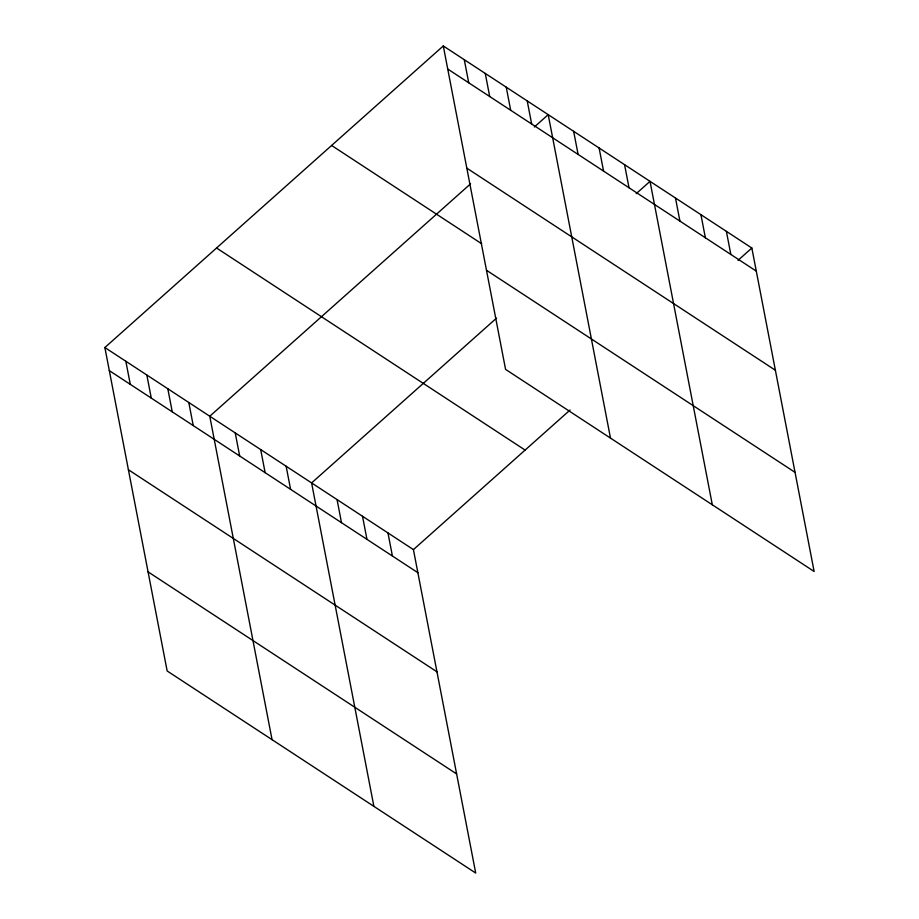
<?xml version="1.0" encoding="UTF-8"?>
<svg xmlns="http://www.w3.org/2000/svg" width="919" height="919" viewBox="0 0 919 919"><rect width="100%" height="100%" fill="white"/><g stroke="black" fill="none" stroke-linecap="round" stroke-linejoin="round"><path stroke-width="1.38" d="M104.869 347.531L413.424 549.608L475.709 873.05L167.155 670.973L104.869 347.531L443.291 45.95L751.845 248.027L814.131 571.469L505.576 369.392L443.291 45.95M470.551 183.846L209.773 416.238L272.058 739.68M534.376 126.983L548.206 114.657L610.492 438.099M496.501 318.146L311.598 482.923L373.884 806.365M636.201 193.668L650.02 181.342L712.305 504.784M413.424 549.608L570.079 410M738.026 260.353L751.845 248.027M447.737 69.04L756.291 271.116M466.829 168.166L775.383 370.242M331.61 145.466L481.648 243.73M486.496 270.278L795.05 472.355M216.551 248.004L525.105 450.08M109.315 370.621L417.869 572.698M128.396 469.735L436.962 671.812M148.062 571.859L456.617 773.936M726.389 231.358L730.835 254.448M700.933 214.678L705.378 237.78M675.476 198.01L679.922 221.111M624.564 164.673L629.021 187.763M599.108 147.993L603.565 171.095M573.651 131.325L578.108 154.426M527.219 100.918L531.664 124.008M506.243 87.179L510.688 110.269M485.255 73.428L489.701 96.529M464.279 59.689L468.724 82.79M387.967 532.928L392.413 556.029M362.511 516.26L366.957 539.361M337.055 499.591L341.5 522.681M286.142 466.243L290.588 489.345M260.686 449.575L265.132 472.676M235.23 432.906L239.675 455.996M188.797 402.488L193.243 425.589M167.809 388.748L172.255 411.85M146.833 375.009L151.279 398.111M125.846 361.27L130.291 384.36"/></g></svg>
